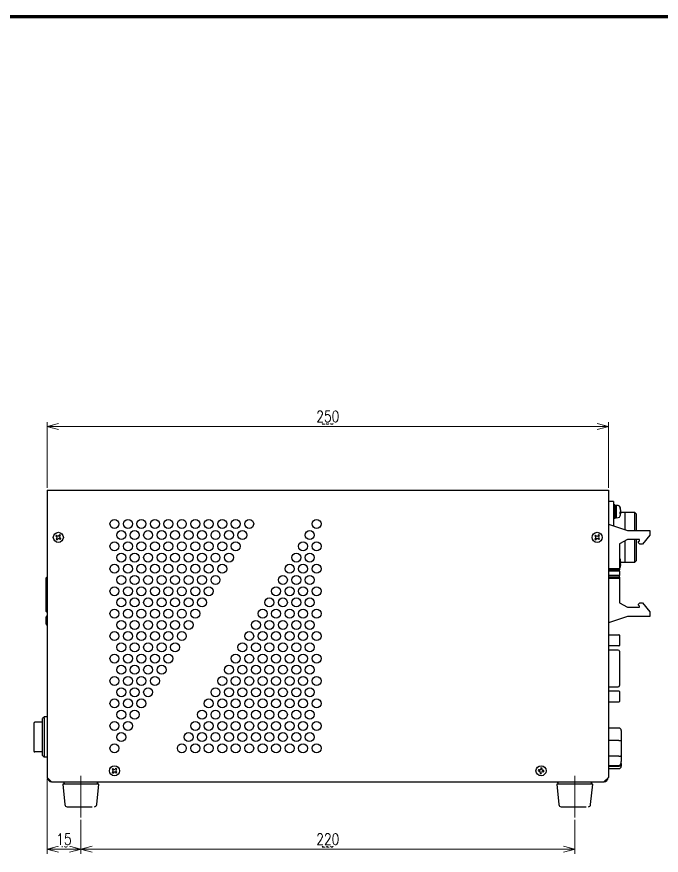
# Model space of a CAD drawing. Header units: millimetres. Extents: x 8 to 774, y 1 to 562.
# Drawn here: x 270.9 to 558, y 188.4 to 562 of the extents above; entities that cross this region are included whole.
import ezdxf

# ---------------------------------------------------------------- set-up
doc = ezdxf.new("R2010")
doc.units = ezdxf.units.MM
doc.layers.get('0').update_dxf_attribs({"lineweight": 9})
doc.layers.get('Defpoints').update_dxf_attribs({"lineweight": 9})
for name, color, linetype, lineweight in [('2KD_寸法１', 7, 'Continuous', 15), ('2KD_寸法１ @ 1', 7, 'Continuous', 15), ('2KD_寸法１ @ 2', 7, 'Continuous', 15), ('AUX', 7, 'Continuous', 40)]:
    doc.layers.add(name, color=color, linetype=linetype, lineweight=lineweight)
doc.styles.get("Standard").update_dxf_attribs({"font": 'simplex.shx', "width": 0.8, "bigfont": 'extfont.shx'})
doc.dimstyles.new('KD-STD', dxfattribs={"dimscale": 0, "dimtxt": 2.5, "dimasz": 2.5, "dimexe": 1, "dimexo": 1, "dimgap": 1, "dimtad": 1, "dimdsep": 46, "dimtxsty": 'Standard', "dimblk": 'OPEN30', "dimcen": 0, "dimadec": 0, "dimazin": 0, "dimtfac": 1, "dimtmove": 0, "dimatfit": 3, "dimldrblk": 'OPEN30', "dimfxl": 1, "dimtfill": 1, "dimtolj": 1, "dimtzin": 0, "dimlwd": 15, "dimlwe": 15, "dimarcsym": 0})

# ---------------------------------------------------------------- blocks, each defined once
blk = doc.blocks.new('_Open30')
at = {"lineweight": -2}
for p, q in [((-1, 0.268), (0, 0)), ((0, 0), (-1, -0.268)), ((0, 0), (-1, 0))]:
    blk.add_line(p, q, dxfattribs=at)
blk = doc.blocks.new('*D62')
at = {"layer": '2KD_寸法１', "color": 0, "lineweight": 15}
for p, q in [((299.44, 204.24), (299.44, 190.08)), ((519.44, 204.24), (519.44, 190.08)), ((301.94, 191.08), (516.94, 191.08))]:
    blk.add_line(p, q, dxfattribs=at)
at = {"layer": 'Defpoints', "color": 0}
for p in [(299.44, 205.24), (519.44, 205.24), (519.44, 191.08)]:
    blk.add_point(p, dxfattribs=at)
at = {"layer": '2KD_寸法１', "color": 0, "lineweight": 15, "xscale": 2.5, "yscale": 2.5, "zscale": 2.5, "rotation": 180}
blk.add_blockref('_Open30', (299.44, 191.08), dxfattribs=at)
at = {"layer": '2KD_寸法１', "color": 0, "lineweight": 15, "xscale": 2.5, "yscale": 2.5, "zscale": 2.5}
blk.add_blockref('_Open30', (519.44, 191.08), dxfattribs=at)
at = {"layer": '2KD_寸法１', "color": 0, "insert": (409.44, 193.33), "char_height": 2.5, "attachment_point": 5, "bg_fill": 3, "box_fill_scale": 1.1, "bg_fill_color": 9, "bg_fill_true_color": 13158600, "bg_fill_transparency": 4391402}
blk.add_mtext('\\A1;220', dxfattribs=at)
blk = doc.blocks.new('*D63')
at = {"layer": '2KD_寸法１', "color": 0, "lineweight": 15}
for p, q in [((299.44, 203.24), (299.44, 189.08)), ((519.44, 203.24), (519.44, 189.08)), ((304.44, 191.08), (514.44, 191.08))]:
    blk.add_line(p, q, dxfattribs=at)
at = {"layer": 'Defpoints', "color": 0}
for p in [(299.44, 205.24), (519.44, 205.24), (519.44, 191.08)]:
    blk.add_point(p, dxfattribs=at)
at = {"layer": '2KD_寸法１', "color": 0, "lineweight": 15, "xscale": 5, "yscale": 5, "zscale": 5, "rotation": 180}
blk.add_blockref('_Open30', (299.44, 191.08), dxfattribs=at)
at = {"layer": '2KD_寸法１', "color": 0, "lineweight": 15, "xscale": 5, "yscale": 5, "zscale": 5}
blk.add_blockref('_Open30', (519.44, 191.08), dxfattribs=at)
at = {"layer": '2KD_寸法１', "color": 0, "insert": (409.44, 195.58), "char_height": 5, "attachment_point": 5, "bg_fill": 3, "box_fill_scale": 1.1, "bg_fill_color": 9, "bg_fill_true_color": 13158600, "bg_fill_transparency": 4391850}
blk.add_mtext('\\A1;220', dxfattribs=at)
blk = doc.blocks.new('*D66')
at = {"layer": '2KD_寸法１', "color": 0, "lineweight": 15}
for p, q in [((284.44, 222.45), (284.44, 190.08)), ((299.44, 204.24), (299.44, 190.08)), ((286.94, 191.08), (296.94, 191.08))]:
    blk.add_line(p, q, dxfattribs=at)
at = {"layer": 'Defpoints', "color": 0}
for p in [(284.44, 223.45), (299.44, 205.24), (299.44, 191.08)]:
    blk.add_point(p, dxfattribs=at)
at = {"layer": '2KD_寸法１', "color": 0, "lineweight": 15, "xscale": 2.5, "yscale": 2.5, "zscale": 2.5, "rotation": 180}
blk.add_blockref('_Open30', (284.44, 191.08), dxfattribs=at)
at = {"layer": '2KD_寸法１', "color": 0, "lineweight": 15, "xscale": 2.5, "yscale": 2.5, "zscale": 2.5}
blk.add_blockref('_Open30', (299.44, 191.08), dxfattribs=at)
at = {"layer": '2KD_寸法１', "color": 0, "insert": (291.94, 193.33), "char_height": 2.5, "attachment_point": 5, "bg_fill": 3, "box_fill_scale": 1.1, "bg_fill_color": 9, "bg_fill_true_color": 13158600, "bg_fill_transparency": 4391594}
blk.add_mtext('\\A1;15', dxfattribs=at)
blk = doc.blocks.new('*D67')
at = {"layer": '2KD_寸法１', "color": 0, "lineweight": 15}
for p, q in [((284.44, 221.45), (284.44, 189.08)), ((299.44, 203.24), (299.44, 189.08)), ((289.44, 191.08), (294.44, 191.08))]:
    blk.add_line(p, q, dxfattribs=at)
at = {"layer": 'Defpoints', "color": 0}
for p in [(284.44, 223.45), (299.44, 205.24), (299.44, 191.08)]:
    blk.add_point(p, dxfattribs=at)
at = {"layer": '2KD_寸法１', "color": 0, "lineweight": 15, "xscale": 5, "yscale": 5, "zscale": 5, "rotation": 180}
blk.add_blockref('_Open30', (284.44, 191.08), dxfattribs=at)
at = {"layer": '2KD_寸法１', "color": 0, "lineweight": 15, "xscale": 5, "yscale": 5, "zscale": 5}
blk.add_blockref('_Open30', (299.44, 191.08), dxfattribs=at)
at = {"layer": '2KD_寸法１', "color": 0, "insert": (291.94, 195.58), "char_height": 5, "attachment_point": 5, "bg_fill": 3, "box_fill_scale": 1.1, "bg_fill_color": 9, "bg_fill_true_color": 13158600, "bg_fill_transparency": 4391450}
blk.add_mtext('\\A1;15', dxfattribs=at)
blk = doc.blocks.new('*D68')
at = {"layer": '2KD_寸法１', "color": 0, "lineweight": 15}
for p, q in [((284.44, 352.05), (284.44, 380.42)), ((286.94, 379.42), (531.94, 379.42)), ((534.44, 352.05), (534.44, 380.42))]:
    blk.add_line(p, q, dxfattribs=at)
at = {"layer": 'Defpoints', "color": 0}
for p in [(534.44, 379.42), (284.44, 351.05), (534.44, 351.05)]:
    blk.add_point(p, dxfattribs=at)
at = {"layer": '2KD_寸法１', "color": 0, "lineweight": 15, "xscale": 2.5, "yscale": 2.5, "zscale": 2.5, "rotation": 180}
blk.add_blockref('_Open30', (284.44, 379.42), dxfattribs=at)
at = {"layer": '2KD_寸法１', "color": 0, "lineweight": 15, "xscale": 2.5, "yscale": 2.5, "zscale": 2.5}
blk.add_blockref('_Open30', (534.44, 379.42), dxfattribs=at)
at = {"layer": '2KD_寸法１', "color": 0, "insert": (409.44, 381.67), "char_height": 2.5, "attachment_point": 5, "bg_fill": 3, "box_fill_scale": 1.1, "bg_fill_color": 9, "bg_fill_true_color": 13158600, "bg_fill_transparency": 4391926}
blk.add_mtext('\\A1;250', dxfattribs=at)
blk = doc.blocks.new('*D69')
at = {"layer": '2KD_寸法１', "color": 0, "lineweight": 15}
for p, q in [((284.44, 353.05), (284.44, 381.42)), ((534.44, 353.05), (534.44, 381.42)), ((289.44, 379.42), (529.44, 379.42))]:
    blk.add_line(p, q, dxfattribs=at)
at = {"layer": 'Defpoints', "color": 0}
for p in [(534.44, 379.42), (284.44, 351.05), (534.44, 351.05)]:
    blk.add_point(p, dxfattribs=at)
at = {"layer": '2KD_寸法１', "color": 0, "lineweight": 15, "xscale": 5, "yscale": 5, "zscale": 5, "rotation": 180}
blk.add_blockref('_Open30', (284.44, 379.42), dxfattribs=at)
at = {"layer": '2KD_寸法１', "color": 0, "lineweight": 15, "xscale": 5, "yscale": 5, "zscale": 5}
blk.add_blockref('_Open30', (534.44, 379.42), dxfattribs=at)
at = {"layer": '2KD_寸法１', "color": 0, "insert": (409.44, 383.92), "char_height": 5, "attachment_point": 5, "bg_fill": 3, "box_fill_scale": 1.1, "bg_fill_color": 9, "bg_fill_true_color": 13158600, "bg_fill_transparency": 4391526}
blk.add_mtext('\\A1;250', dxfattribs=at)
blk = doc.blocks.new('A$C153E158A')
at = {"color": 7, "linetype": 'Continuous', "lineweight": 30}
for p, q in [((0, 0), (0, -2)), ((0, 0), (250, 0)), ((250, 0), (250, -2)), ((0, -2), (0, -128)), ((250, -2), (250, -128)), ((250.05, -4), (250, -4)), ((250.05, -4), (250.05, -13)), ((252.3, -5), (250.05, -5)), ((252.3, -5), (252.3, -7)), ((252.8, -6.5), (252.3, -6.5)), ((252.3, -7), (252.3, -15.88)), ((252.8, -6.5), (252.8, -12.5)), ((253.32, -6.75), (252.97, -6.75)), ((254.35, -6.82), (253.5, -6.75)), ((253.5, -6.75), (253.5, -12.25)), ((250.05, -10.38), (250.05, -10.38)), ((250.05, -10.56), (250.05, -10.56)), ((255.45, -10.15), (255.26, -10.15)), ((257.3, -10), (255.45, -10)), ((261.8, -10), (257.3, -10)), ((257.3, -10), (257.3, -17.56)), ((262.3, -10.5), (261.8, -10)), ((261.8, -17.96), (261.8, -10)), ((262.3, -10.5), (262.3, -17.96)), ((250.05, -13), (250, -13)), ((250.05, -11.57), (250.05, -11.57)), ((252.3, -12.5), (252.8, -12.5)), ((252.97, -12.25), (253.32, -12.25)), ((253.5, -12.25), (254.35, -12.18)), ((250, -15.1), (258.5, -17.96)), ((258.5, -17.96), (268.5, -17.96)), ((268.5, -17.96), (268.5, -19.96)), ((4.13, -20.07), (3.84, -20.47)), ((3.84, -20.47), (4.25, -20.76)), ((4.36, -21.46), (4.07, -21.87)), ((4.07, -21.87), (4.47, -22.16)), ((4.54, -20.36), (4.13, -20.07)), ((4.47, -22.16), (4.76, -21.75)), ((5.53, -19.84), (5.24, -20.25)), ((5.46, -21.64), (5.87, -21.93)), ((5.93, -20.13), (5.53, -19.84)), ((5.64, -20.54), (5.93, -20.13)), ((6.16, -21.53), (5.75, -21.24)), ((5.87, -21.93), (6.16, -21.53)), ((244.24, -19.97), (243.91, -20.34)), ((243.91, -20.34), (244.28, -20.68)), ((244.31, -21.39), (243.97, -21.76)), ((243.97, -21.76), (244.34, -22.09)), ((244.61, -20.31), (244.24, -19.97)), ((244.34, -22.09), (244.68, -21.72)), ((245.66, -19.91), (245.32, -20.28)), ((245.39, -21.69), (245.76, -22.03)), ((246.03, -20.24), (245.66, -19.91)), ((245.69, -20.61), (246.03, -20.24)), ((246.09, -21.66), (245.72, -21.32)), ((245.76, -22.03), (246.09, -21.66)), ((258.5, -21.98), (255, -23.96)), ((263.86, -21.98), (258.5, -21.98)), ((261.8, -32), (261.8, -21.98)), ((262.3, -21.98), (262.3, -31.5)), ((263.86, -22.49), (263.86, -21.98)), ((268.5, -19.96), (265.12, -23.99)), ((255, -23.96), (255, -35.03)), ((257.3, -22.66), (257.3, -32)), ((263.46, -22.89), (263.86, -22.49)), ((263.46, -23.39), (263.46, -22.89)), ((264.06, -23.99), (263.46, -23.39)), ((265.12, -23.99), (264.06, -23.99)), ((255.45, -33.15), (255.26, -33.15)), ((255.45, -32), (257.3, -32)), ((257.3, -32), (261.8, -32)), ((261.8, -32), (262.3, -31.5)), ((255, -35.03), (250, -35.03)), ((255, -35.5), (250, -35.5)), ((255, -36.13), (250, -36.13)), ((255, -35.03), (255, -35.5)), ((255, -36.13), (255, -35.5)), ((255, -36.13), (255, -38.04)), ((-0.4, -39.3), (-0.4, -39)), ((-0.4, -41.43), (-0.4, -39.3)), ((-0.2, -38.8), (0, -38.8)), ((255, -38.04), (250, -38.04)), ((255, -38.67), (250, -38.67)), ((250, -39.13), (255, -39.13)), ((255, -38.67), (255, -38.04)), ((255, -38.67), (255, -39.13)), ((255, -39.13), (255, -50.2)), ((-0.4, -43.7), (-0.4, -41.43)), ((-0.4, -44), (-0.4, -43.7)), ((-0.4, -49), (-0.4, -44)), ((-0.2, -41.5), (0, -41.5)), ((-0.2, -43.5), (0, -43.5)), ((-0.4, -49.3), (-0.4, -49)), ((-0.4, -51.57), (-0.4, -49.3)), ((-0.4, -53.7), (-0.4, -51.57)), ((0, -49.5), (-0.2, -49.5)), ((-0.2, -51.5), (0, -51.5)), ((255, -50.2), (258.5, -52.18)), ((258.5, -52.18), (263.86, -52.18)), ((263.46, -50.77), (264.06, -50.17)), ((263.46, -51.27), (263.46, -50.77)), ((263.86, -51.67), (263.46, -51.27)), ((263.86, -52.18), (263.86, -51.67)), ((264.06, -50.17), (265.12, -50.17)), ((265.12, -50.17), (268.5, -54.2)), ((-0.4, -54), (-0.4, -53.7)), ((0, -54.2), (-0.2, -54.2)), ((-0.2, -56), (0, -56)), ((268.5, -54.2), (268.5, -56.2)), ((-0.4, -56.2), (-0.4, -56.5)), ((-0.4, -59.5), (-0.4, -56.5)), ((-0.4, -59.5), (-0.4, -59.8)), ((258.5, -56.2), (250, -59.06)), ((268.5, -56.2), (258.5, -56.2)), ((0, -60), (-0.2, -60)), ((250, -64.4), (254.65, -64.4)), ((254.9, -64.65), (254.9, -66.9)), ((254.9, -66.9), (254.9, -69.15)), ((254.65, -69.4), (250, -69.4)), ((254.4, -71.22), (250, -71.22)), ((254.9, -71.72), (254.9, -73.82)), ((254.9, -73.82), (254.9, -84.98)), ((254.9, -84.98), (254.9, -87.08)), ((250, -87.58), (254.4, -87.58)), ((250, -89.4), (254.65, -89.4)), ((254.9, -89.65), (254.9, -91.9)), ((254.9, -91.9), (254.9, -94.15)), ((254.65, -94.4), (250, -94.4)), ((-5.92, -103.9), (-5.92, -116.1)), ((-2, -103.4), (-5.42, -103.4)), ((-1.48, -101.23), (-2, -101.75)), ((-2, -118.25), (-2, -101.75)), ((0, -101), (-1.25, -101)), ((-1.25, -101.8), (-1.25, -118.2)), ((254.7, -106), (250, -106)), ((255.7, -107), (255.7, -111.73)), ((254.7, -111.52), (250, -111.52)), ((255.7, -111.73), (255.7, -118.27)), ((-2, -116.6), (-5.42, -116.6)), ((-2, -118.25), (-1.48, -118.77)), ((0, -119), (-1.25, -119)), ((254.7, -118.48), (250, -118.48)), ((255.7, -118.27), (255.7, -120.9)), ((250, -122.62), (254.7, -122.62)), ((250, -122.93), (254.7, -122.93)), ((255.7, -121.78), (255.7, -123)), ((29.24, -123.97), (28.91, -124.34)), ((28.91, -124.34), (29.28, -124.68)), ((29.31, -125.39), (28.97, -125.76)), ((28.97, -125.76), (29.34, -126.09)), ((29.61, -124.31), (29.24, -123.97)), ((29.34, -126.09), (29.68, -125.72)), ((30.66, -123.91), (30.32, -124.28)), ((30.39, -125.69), (30.76, -126.03)), ((31.03, -124.24), (30.66, -123.91)), ((30.69, -124.61), (31.03, -124.24)), ((31.09, -125.66), (30.72, -125.32)), ((30.76, -126.03), (31.09, -125.66)), ((218.8, -124.57), (218.73, -125.07)), ((218.73, -125.07), (219.22, -125.14)), ((219.29, -124.65), (218.8, -124.57)), ((219.65, -125.71), (219.57, -126.2)), ((219.57, -126.2), (220.07, -126.27)), ((219.93, -123.73), (219.86, -124.22)), ((220.43, -123.8), (219.93, -123.73)), ((220.07, -126.27), (220.14, -125.78)), ((220.35, -124.29), (220.43, -123.8)), ((220.71, -125.35), (221.2, -125.43)), ((221.27, -124.93), (220.78, -124.86)), ((221.2, -125.43), (221.27, -124.93)), ((250, -124), (254.7, -124)), ((0, -128), (2, -130)), ((2, -130), (248, -130)), ((7.23, -130), (7.81, -131)), ((22.19, -131), (22.77, -130)), ((129, -130), (129, -130.1)), ((135, -130.1), (129, -130.1)), ((135, -130.1), (135, -130)), ((179, -130), (179, -130.1)), ((185, -130.1), (179, -130.1)), ((185, -130.1), (185, -130)), ((227.23, -130), (227.81, -131)), ((242.19, -131), (242.77, -130)), ((248, -130), (250, -128)), ((7, -131), (7.91, -140.1)), ((21.7, -131), (7, -131)), ((23, -131), (21.7, -131)), ((22.09, -140.1), (23, -131)), ((227, -131), (227.91, -140.1)), ((241.7, -131), (227, -131)), ((243, -131), (241.7, -131)), ((242.09, -140.1), (243, -131))]:
    blk.add_line(p, q, dxfattribs=at)
for centre, radius in [((30, -15), 2), ((36, -15), 2), ((42, -15), 2), ((48, -15), 2), ((54, -15), 2), ((60, -15), 2), ((66, -15), 2), ((72, -15), 2), ((78, -15), 2), ((84, -15), 2), ((90, -15), 2), ((120, -15), 2), ((33, -20), 2), ((39, -20), 2), ((45, -20), 2), ((51, -20), 2), ((57, -20), 2), ((63, -20), 2), ((69, -20), 2), ((75, -20), 2), ((81, -20), 2), ((87, -20), 2), ((117, -20), 2), ((5, -21), 2.25), ((245, -21), 2.25), ((30, -25), 2), ((36, -25), 2), ((42, -25), 2), ((48, -25), 2), ((54, -25), 2), ((60, -25), 2), ((66, -25), 2), ((72, -25), 2), ((78, -25), 2), ((84, -25), 2), ((114, -25), 2), ((120, -25), 2), ((33, -30), 2), ((39, -30), 2), ((45, -30), 2), ((51, -30), 2), ((57, -30), 2), ((63, -30), 2), ((69, -30), 2), ((75, -30), 2), ((81, -30), 2), ((111, -30), 2), ((117, -30), 2), ((30, -35), 2), ((36, -35), 2), ((42, -35), 2), ((48, -35), 2), ((54, -35), 2), ((60, -35), 2), ((66, -35), 2), ((72, -35), 2), ((78, -35), 2), ((108, -35), 2), ((114, -35), 2), ((120, -35), 2), ((33, -40), 2), ((39, -40), 2), ((45, -40), 2), ((51, -40), 2), ((57, -40), 2), ((63, -40), 2), ((69, -40), 2), ((75, -40), 2), ((105, -40), 2), ((111, -40), 2), ((117, -40), 2), ((30, -45), 2), ((36, -45), 2), ((42, -45), 2), ((48, -45), 2), ((54, -45), 2), ((60, -45), 2), ((66, -45), 2), ((72, -45), 2), ((102, -45), 2), ((108, -45), 2), ((114, -45), 2), ((120, -45), 2), ((33, -50), 2), ((39, -50), 2), ((45, -50), 2), ((51, -50), 2), ((57, -50), 2), ((63, -50), 2), ((69, -50), 2), ((99, -50), 2), ((105, -50), 2), ((111, -50), 2), ((117, -50), 2), ((30, -55), 2), ((36, -55), 2), ((42, -55), 2), ((48, -55), 2), ((54, -55), 2), ((60, -55), 2), ((66, -55), 2), ((96, -55), 2), ((102, -55), 2), ((108, -55), 2), ((114, -55), 2), ((120, -55), 2), ((33, -60), 2), ((39, -60), 2), ((45, -60), 2), ((51, -60), 2), ((57, -60), 2), ((63, -60), 2), ((93, -60), 2), ((99, -60), 2), ((105, -60), 2), ((111, -60), 2), ((117, -60), 2), ((30, -65), 2), ((36, -65), 2), ((42, -65), 2), ((48, -65), 2), ((54, -65), 2), ((60, -65), 2), ((90, -65), 2), ((96, -65), 2), ((102, -65), 2), ((108, -65), 2), ((114, -65), 2), ((120, -65), 2), ((33, -70), 2), ((39, -70), 2), ((45, -70), 2), ((51, -70), 2), ((57, -70), 2), ((87, -70), 2), ((93, -70), 2), ((99, -70), 2), ((105, -70), 2), ((111, -70), 2), ((117, -70), 2), ((30, -75), 2), ((36, -75), 2), ((42, -75), 2), ((48, -75), 2), ((54, -75), 2), ((84, -75), 2), ((90, -75), 2), ((96, -75), 2), ((102, -75), 2), ((108, -75), 2), ((114, -75), 2), ((120, -75), 2), ((33, -80), 2), ((39, -80), 2), ((45, -80), 2), ((51, -80), 2), ((81, -80), 2), ((87, -80), 2), ((93, -80), 2), ((99, -80), 2), ((105, -80), 2), ((111, -80), 2), ((117, -80), 2), ((30, -85), 2), ((36, -85), 2), ((42, -85), 2), ((48, -85), 2), ((78, -85), 2), ((84, -85), 2), ((90, -85), 2), ((96, -85), 2), ((102, -85), 2), ((108, -85), 2), ((114, -85), 2), ((120, -85), 2), ((33, -90), 2), ((39, -90), 2), ((45, -90), 2), ((75, -90), 2), ((81, -90), 2), ((87, -90), 2), ((93, -90), 2), ((99, -90), 2), ((105, -90), 2), ((111, -90), 2), ((117, -90), 2), ((30, -95), 2), ((36, -95), 2), ((42, -95), 2), ((72, -95), 2), ((78, -95), 2), ((84, -95), 2), ((90, -95), 2), ((96, -95), 2), ((102, -95), 2), ((108, -95), 2), ((114, -95), 2), ((120, -95), 2), ((33, -100), 2), ((39, -100), 2), ((69, -100), 2), ((75, -100), 2), ((81, -100), 2), ((87, -100), 2), ((93, -100), 2), ((99, -100), 2), ((105, -100), 2), ((111, -100), 2), ((117, -100), 2), ((30, -105), 2), ((36, -105), 2), ((66, -105), 2), ((72, -105), 2), ((78, -105), 2), ((84, -105), 2), ((90, -105), 2), ((96, -105), 2), ((102, -105), 2), ((108, -105), 2), ((114, -105), 2), ((120, -105), 2), ((33, -110), 2), ((63, -110), 2), ((69, -110), 2), ((75, -110), 2), ((81, -110), 2), ((87, -110), 2), ((93, -110), 2), ((99, -110), 2), ((105, -110), 2), ((111, -110), 2), ((117, -110), 2), ((30, -115), 2), ((60, -115), 2), ((66, -115), 2), ((72, -115), 2), ((78, -115), 2), ((84, -115), 2), ((90, -115), 2), ((96, -115), 2), ((102, -115), 2), ((108, -115), 2), ((114, -115), 2), ((120, -115), 2), ((30, -125), 2.25), ((220, -125), 2.25)]:
    blk.add_circle(centre, radius, dxfattribs=at)
for centre, radius, start, end in [((252.97, -6.92), 0.175, 90, 180), ((253.32, -6.92), 0.175, 0, 90), ((254.26, -7.82), 1, 16.257, 85), ((248.5, -9.5), 7, 7.7082, 16.257), ((248.5, -9.5), 7, 343.743, 351.9464), ((249.46, -9.37), 6.03, 8.1522, 16.0929), ((254.27, -7.84), 0.992, 351.8872, 8.1128), ((249.46, -9.65), 6.03, 8.1523, 16.0928), ((254.13, -9.05), 1.38, 324.625, 340.4359), ((249.48, -10.19), 5.78, 356.6412, 3.3588), ((254.13, -9.73), 1.38, 324.6262, 340.4358), ((252.97, -12.07), 0.175, 180, 270), ((253.32, -12.07), 0.175, 270, 0), ((254.26, -11.18), 1, 275, 343.743), ((3.95, -21.17), 0.5, 324.2717, 54.2717), ((4.83, -19.95), 0.5, 234.2717, 324.2717), ((5.17, -22.05), 0.5, 54.2717, 144.2717), ((6.05, -20.83), 0.5, 144.2717, 234.2717), ((243.94, -21.05), 0.5, 317.7084, 47.7084), ((244.95, -19.94), 0.5, 227.7084, 317.7084), ((245.05, -22.06), 0.5, 47.7084, 137.7084), ((246.06, -20.95), 0.5, 137.7084, 227.7084), ((254.26, -30.82), 1, 16.257, 42.2765), ((248.5, -32.5), 7, 7.7082, 16.257), ((248.5, -32.5), 7, 343.743, 351.9464), ((249.46, -32.37), 6.03, 8.1527, 16.0924), ((254.27, -30.84), 0.992, 351.8872, 8.1128), ((249.46, -32.65), 6.03, 8.1527, 16.0924), ((254.13, -32.05), 1.38, 324.6257, 340.4353), ((249.48, -33.19), 5.78, 356.6411, 3.3589), ((254.13, -32.73), 1.38, 324.6257, 340.4353), ((254.26, -34.18), 1, 317.7235, 343.743), ((-0.2, -39), 0.2, 90, 180), ((-0.2, -43.7), 0.2, 90, 180), ((-0.2, -49.3), 0.2, 180, 270), ((-0.2, -54), 0.2, 180, 270), ((-0.2, -56.2), 0.2, 90, 180), ((-0.2, -59.8), 0.2, 180, 270), ((254.65, -64.65), 0.25, 0, 90), ((254.65, -69.15), 0.25, 270, 0), ((254.4, -71.72), 0.5, 0, 90), ((254.4, -87.08), 0.5, 270, 0), ((254.65, -89.65), 0.25, 0, 90), ((254.65, -94.15), 0.25, 270, 0), ((254.7, -107), 1, 0, 90), ((254.7, -123), 1, 270, 0), ((28.94, -125.05), 0.5, 317.7084, 47.7084), ((29.95, -123.94), 0.5, 227.7084, 317.7084), ((30.05, -126.06), 0.5, 47.7084, 137.7084), ((31.06, -124.95), 0.5, 137.7084, 227.7084), ((219.15, -125.63), 0.5, 351.759, 81.759), ((219.37, -124.15), 0.5, 261.759, 351.759), ((220.63, -125.85), 0.5, 81.759, 171.759), ((220.85, -124.37), 0.5, 171.759, 261.759), ((2.4, -127.6), 2.4, 190.5842, 259.4158), ((247.6, -127.6), 2.4, 280.5842, 349.4158), ((8.9, -140), 1, 185.7106, 270), ((21.1, -140), 1, 270, 354.2894), ((228.9, -140), 1, 185.7106, 270), ((241.1, -140), 1, 270, 354.2894)]:
    blk.add_arc(centre, radius, start, end, dxfattribs=at)
for centre, start_param, end_param in [((-0.2, -41.43), 3.141593, 4.712389), ((-0.2, -51.57), 1.570796, 3.141593)]:
    blk.add_ellipse(centre, major_axis=(0.2, 0), ratio=0.368704, start_param=start_param, end_param=end_param, dxfattribs=at)
for points, knots in [([(255.45, -8.85), (255.45, -8.85), (255.46, -8.84), (255.46, -8.76), (255.45, -8.64), (255.44, -8.55), (255.43, -8.51)], [0, 0, 0, 0, 0.235539, 0.517248, 0.797792, 1, 1, 1, 1]), ([(255.43, -8.79), (255.44, -8.85), (255.45, -8.97), (255.46, -9.16), (255.46, -9.32), (255.45, -9.45), (255.44, -9.49), (255.43, -9.51)], [0, 0, 0, 0, 0.213043, 0.426402, 0.637773, 0.848275, 1, 1, 1, 1]), ([(255.44, -10.15), (255.44, -10.11), (255.45, -10.01), (255.46, -9.84), (255.46, -9.68), (255.45, -9.55), (255.44, -9.51), (255.43, -9.49)], [0, 0, 0, 0, 0.152257, 0.382105, 0.609803, 0.836556, 1, 1, 1, 1]), ([(255.43, -10.19), (255.44, -10.17), (255.45, -10.14), (255.45, -10.15), (255.45, -10.15)], [0, 0, 0, 0, 0.853282, 1, 1, 1, 1]), ([(255.46, -10.17), (255.46, -10.19), (255.46, -10.24), (255.45, -10.36), (255.44, -10.45), (255.43, -10.49)], [0, 0, 0, 0, 0.3685, 0.735479, 1, 1, 1, 1]), ([(255.45, -31.85), (255.45, -31.85), (255.46, -31.84), (255.46, -31.76), (255.45, -31.64), (255.44, -31.55), (255.43, -31.51)], [0, 0, 0, 0, 0.235536, 0.517242, 0.797784, 1, 1, 1, 1]), ([(255.43, -31.79), (255.44, -31.85), (255.45, -31.97), (255.46, -32.16), (255.46, -32.32), (255.45, -32.45), (255.44, -32.49), (255.43, -32.51)], [0, 0, 0, 0, 0.213041, 0.426407, 0.637776, 0.848276, 1, 1, 1, 1]), ([(255.44, -33.15), (255.44, -33.11), (255.45, -33.01), (255.46, -32.84), (255.46, -32.68), (255.45, -32.55), (255.44, -32.51), (255.43, -32.49)], [0, 0, 0, 0, 0.152256, 0.382104, 0.609802, 0.83656, 1, 1, 1, 1]), ([(255.43, -33.19), (255.44, -33.17), (255.45, -33.14), (255.45, -33.15), (255.45, -33.15)], [0, 0, 0, 0, 0.853282, 1, 1, 1, 1]), ([(255.46, -33.17), (255.46, -33.19), (255.46, -33.24), (255.45, -33.36), (255.44, -33.45), (255.43, -33.49)], [0, 0, 0, 0, 0.3685, 0.735479, 1, 1, 1, 1]), ([(-5.42, -103.41), (-5.46, -103.41), (-5.55, -103.41), (-5.7, -103.47), (-5.81, -103.58), (-5.88, -103.7), (-5.91, -103.8), (-5.92, -103.87), (-5.92, -103.9)], [0, 0, 0, 0, 0.139215, 0.366177, 0.578208, 0.727527, 0.894816, 1, 1, 1, 1]), ([(-1.25, -101), (-1.25, -101), (-1.26, -101.01), (-1.31, -101.06), (-1.38, -101.13), (-1.45, -101.2), (-1.48, -101.23)], [0, 0, 0, 0, 0.230239, 0.471889, 0.721122, 1, 1, 1, 1]), ([(-1.48, -101.23), (-1.45, -101.27), (-1.38, -101.35), (-1.31, -101.49), (-1.26, -101.64), (-1.25, -101.75), (-1.25, -101.8)], [0, 0, 0, 0, 0.278844, 0.528107, 0.769758, 1, 1, 1, 1]), ([(254.7, -111.52), (254.81, -111.52), (255.03, -111.53), (255.33, -111.56), (255.56, -111.61), (255.68, -111.67), (255.7, -111.71), (255.7, -111.73), (255.7, -111.73)], [0, 0, 0, 0, 0.209237, 0.41841, 0.629348, 0.84425, 0.993745, 1, 1, 1, 1]), ([(-5.92, -116.1), (-5.91, -116.16), (-5.9, -116.26), (-5.84, -116.38), (-5.76, -116.47), (-5.64, -116.56), (-5.52, -116.6), (-5.44, -116.59), (-5.42, -116.59)], [0, 0, 0, 0, 0.247554, 0.350967, 0.521958, 0.707218, 0.914174, 1, 1, 1, 1]), ([(-1.25, -118.2), (-1.25, -118.25), (-1.26, -118.36), (-1.31, -118.51), (-1.38, -118.65), (-1.45, -118.73), (-1.48, -118.77)], [0, 0, 0, 0, 0.23022, 0.471893, 0.721122, 1, 1, 1, 1]), ([(-1.48, -118.77), (-1.45, -118.8), (-1.38, -118.87), (-1.31, -118.94), (-1.26, -118.99), (-1.25, -119), (-1.25, -119)], [0, 0, 0, 0, 0.278844, 0.52811, 0.769738, 1, 1, 1, 1]), ([(254.7, -118.48), (254.81, -118.48), (255.03, -118.47), (255.33, -118.44), (255.56, -118.39), (255.68, -118.33), (255.7, -118.29), (255.7, -118.27), (255.7, -118.27)], [0, 0, 0, 0, 0.209237, 0.41841, 0.629348, 0.84425, 0.993745, 1, 1, 1, 1]), ([(254.7, -122.93), (254.8, -122.92), (255.01, -122.9), (255.28, -122.74), (255.5, -122.5), (255.67, -122.17), (255.69, -121.91), (255.7, -121.78)], [0, 0, 0, 0, 0.180823, 0.361347, 0.549689, 0.75917, 1, 1, 1, 1]), ([(254.7, -122.61), (254.72, -122.62), (254.74, -122.62), (254.76, -122.62), (254.77, -122.61)], [0, 0, 0, 0, 0.715592, 1, 1, 1, 1]), ([(254.77, -122.61), (254.84, -122.61), (254.93, -122.6), (255, -122.55), (255, -122.55)], [0, 0, 0, 0, 0.910075, 1, 1, 1, 1]), ([(255, -122.55), (255.06, -122.52), (255.2, -122.44), (255.38, -122.24), (255.55, -121.92), (255.68, -121.46), (255.69, -121.1), (255.7, -120.9)], [0, 0, 0, 0, 0.104496, 0.234392, 0.412393, 0.680612, 1, 1, 1, 1]), ([(255.02, -122.48), (255.05, -122.47), (255.21, -122.39), (255.39, -122.17), (255.6, -121.75), (255.68, -121.36), (255.7, -121.05), (255.7, -120.95), (255.7, -120.92), (255.7, -120.9), (255.7, -120.9)], [0, 0, 0, 0, 0.051275, 0.282757, 0.458382, 0.832193, 0.941319, 0.979868, 0.996288, 1, 1, 1, 1]), ([(8.91, -141), (8.91, -141), (8.86, -141), (9.01, -141), (9.37, -141), (10.16, -141), (11.58, -141), (13.42, -141), (15.01, -141), (16.26, -141), (17.45, -141), (18.87, -141), (19.62, -141), (20.1, -141)], [0, 0, 0, 0, 0.000124, 0.080793, 0.161462, 0.240455, 0.387195, 0.533935, 0.612928, 0.693598, 0.774267, 0.85326, 1, 1, 1, 1]), ([(228.91, -141), (228.91, -141), (228.86, -141), (229.01, -141), (229.37, -141), (230.16, -141), (231.58, -141), (233.42, -141), (235.01, -141), (236.26, -141), (237.45, -141), (238.87, -141), (239.62, -141), (240.1, -141)], [0, 0, 0, 0, 0.000124, 0.080793, 0.161462, 0.240455, 0.387195, 0.533936, 0.612928, 0.693597, 0.774267, 0.853259, 1, 1, 1, 1])]:
    blk.add_open_spline(points, degree=3, knots=knots, dxfattribs=at)
blk = doc.blocks.new('*U77')
at = {"layer": '2KD_寸法１ @ 1'}
dim = blk.add_linear_dim(base=(519.436, 191.081), p1=(299.436, 205.241), p2=(519.436, 205.241), dimstyle='KD-STD', override={"dimscale": 1, "dimtix": 0, "dimtofl": 1, "dimtmove": 0, "dimatfit": 3}, dxfattribs=at)
dim.commit()
dim.dimension.update_dxf_attribs({"geometry": '*D62', "text_midpoint": (409.436, 193.331)})
at = {"layer": '2KD_寸法１ @ 2'}
dim = blk.add_linear_dim(base=(519.436, 191.081), p1=(299.436, 205.241), p2=(519.436, 205.241), dimstyle='KD-STD', override={"dimscale": 2, "dimtix": 0, "dimtofl": 1, "dimtmove": 0, "dimatfit": 3}, dxfattribs=at)
dim.commit()
dim.dimension.update_dxf_attribs({"geometry": '*D63', "text_midpoint": (409.436, 195.581)})
blk = doc.blocks.new('*U79')
at = {"layer": '2KD_寸法１ @ 1'}
dim = blk.add_linear_dim(base=(299.436, 191.081), p1=(284.436, 223.445), p2=(299.436, 205.241), dimstyle='KD-STD', override={"dimscale": 1, "dimtix": 0, "dimtofl": 1, "dimtmove": 0, "dimatfit": 3}, dxfattribs=at)
dim.commit()
dim.dimension.update_dxf_attribs({"geometry": '*D66', "text_midpoint": (291.936, 193.331)})
at = {"layer": '2KD_寸法１ @ 2'}
dim = blk.add_linear_dim(base=(299.436, 191.081), p1=(284.436, 223.445), p2=(299.436, 205.241), dimstyle='KD-STD', override={"dimscale": 2, "dimtix": 0, "dimtofl": 1, "dimtmove": 0, "dimatfit": 3}, dxfattribs=at)
dim.commit()
dim.dimension.update_dxf_attribs({"geometry": '*D67', "text_midpoint": (291.936, 195.581)})
blk = doc.blocks.new('*U80')
at = {"layer": '2KD_寸法１ @ 1'}
dim = blk.add_linear_dim(base=(534.436, 379.417), p1=(284.436, 351.045), p2=(534.436, 351.045), dimstyle='KD-STD', override={"dimscale": 1, "dimtix": 0, "dimtofl": 1, "dimtmove": 0, "dimatfit": 3}, dxfattribs=at)
dim.commit()
dim.dimension.update_dxf_attribs({"geometry": '*D68', "text_midpoint": (409.436, 381.667)})
at = {"layer": '2KD_寸法１ @ 2'}
dim = blk.add_linear_dim(base=(534.436, 379.417), p1=(284.436, 351.045), p2=(534.436, 351.045), dimstyle='KD-STD', override={"dimscale": 2, "dimtix": 0, "dimtofl": 1, "dimtmove": 0, "dimatfit": 3}, dxfattribs=at)
dim.commit()
dim.dimension.update_dxf_attribs({"geometry": '*D69', "text_midpoint": (409.436, 383.917)})

msp = doc.modelspace()

# ---------------------------------------------------------------- linework, layer by layer
at = {"layer": '2KD_寸法１', "ltscale": 3}
for p, q in [((299.44, 223.81), (299.44, 205.24)), ((519.44, 223.81), (519.44, 205.24))]:
    msp.add_line(p, q, dxfattribs=at)
at = {"layer": 'AUX', "lineweight": 70}
msp.add_lwpolyline([(8, 8), (774, 8), (774, 562), (8, 562)], close=True, dxfattribs=at)

# ---------------------------------------------------------------- next in the draw order: block references
at = {"layer": '2KD_寸法１'}
for name in ['*U80', '*U77']:
    msp.add_blockref(name, (0, 0), dxfattribs=at)

# ---------------------------------------------------------------- next in the draw order: block references
msp.add_blockref('*U79', (0, 0), dxfattribs=at)

# ---------------------------------------------------------------- next in the draw order: block references
msp.add_blockref('A$C153E158A', (284.44, 351.05))

doc.saveas('drawing.dxf')
